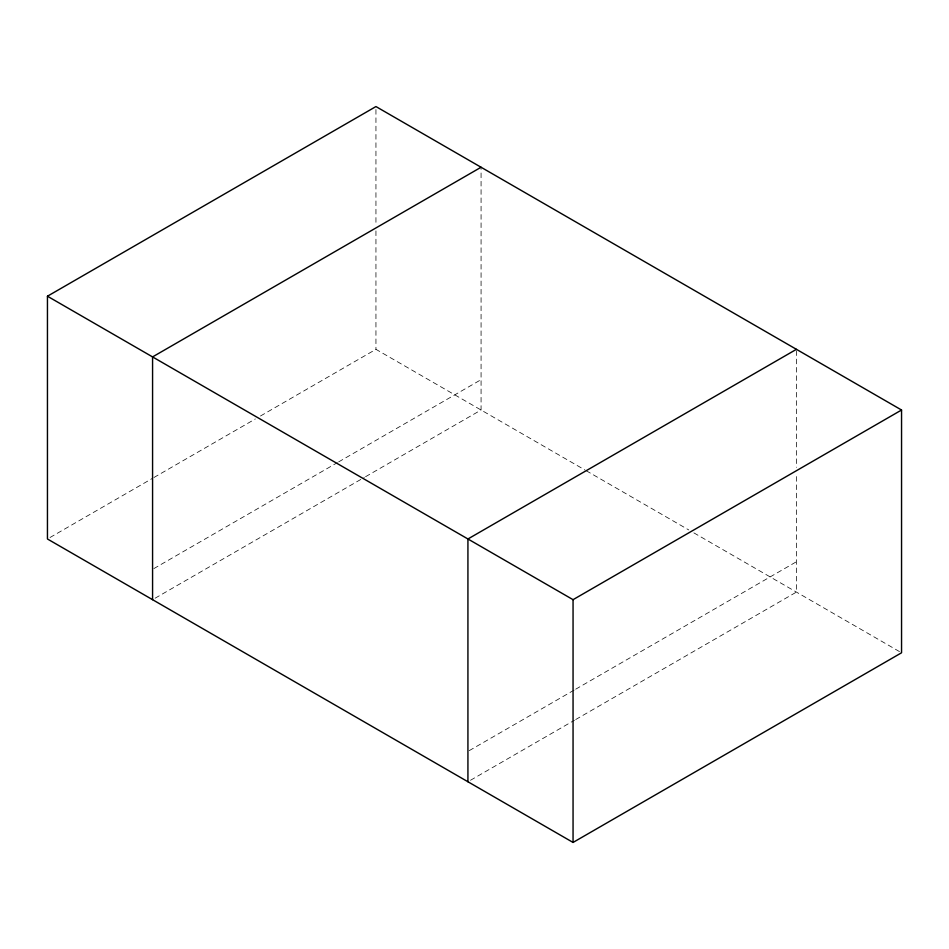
<?xml version="1.0" encoding="UTF-8"?>
<svg xmlns="http://www.w3.org/2000/svg" width="949" height="949" viewBox="0 0 949 949"><rect width="100%" height="100%" fill="white"/><g stroke="black" fill="none" stroke-linecap="round" stroke-linejoin="round"><path stroke-width="0.71" stroke-dasharray="4.75 3.56" d="M50.012 537.502L152.67 478.237M153.952 477.489L255.328 418.972M260.465 416.006L375.946 349.327L584.904 469.969M153.857 568.593L337.346 462.649M338.639 461.902L481.072 379.671M155.138 598.19L364.297 477.43M365.579 476.695L481.072 410.015L481.072 167.249M469.209 750.659L574.442 689.911M575.723 689.176L796.425 561.749M470.49 780.268L574.442 720.255M575.723 719.52L796.425 592.093L796.425 473.231M586.185 470.704L688.749 529.922M693.873 532.875L901.55 652.782M796.425 350.798L796.425 467.335M375.946 109.526L375.946 224.984M375.946 230.904L375.946 349.327"/><path stroke-width="1.42" d="M47.45 296.218L375.946 106.561L901.55 410.015L901.55 652.782L573.054 842.439L47.45 538.985L47.45 296.218L573.054 599.673L901.55 410.015M481.072 167.249L152.575 356.907L152.575 599.673M796.425 349.327L467.928 538.985L467.928 781.751M573.054 599.673L573.054 842.439"/></g></svg>
